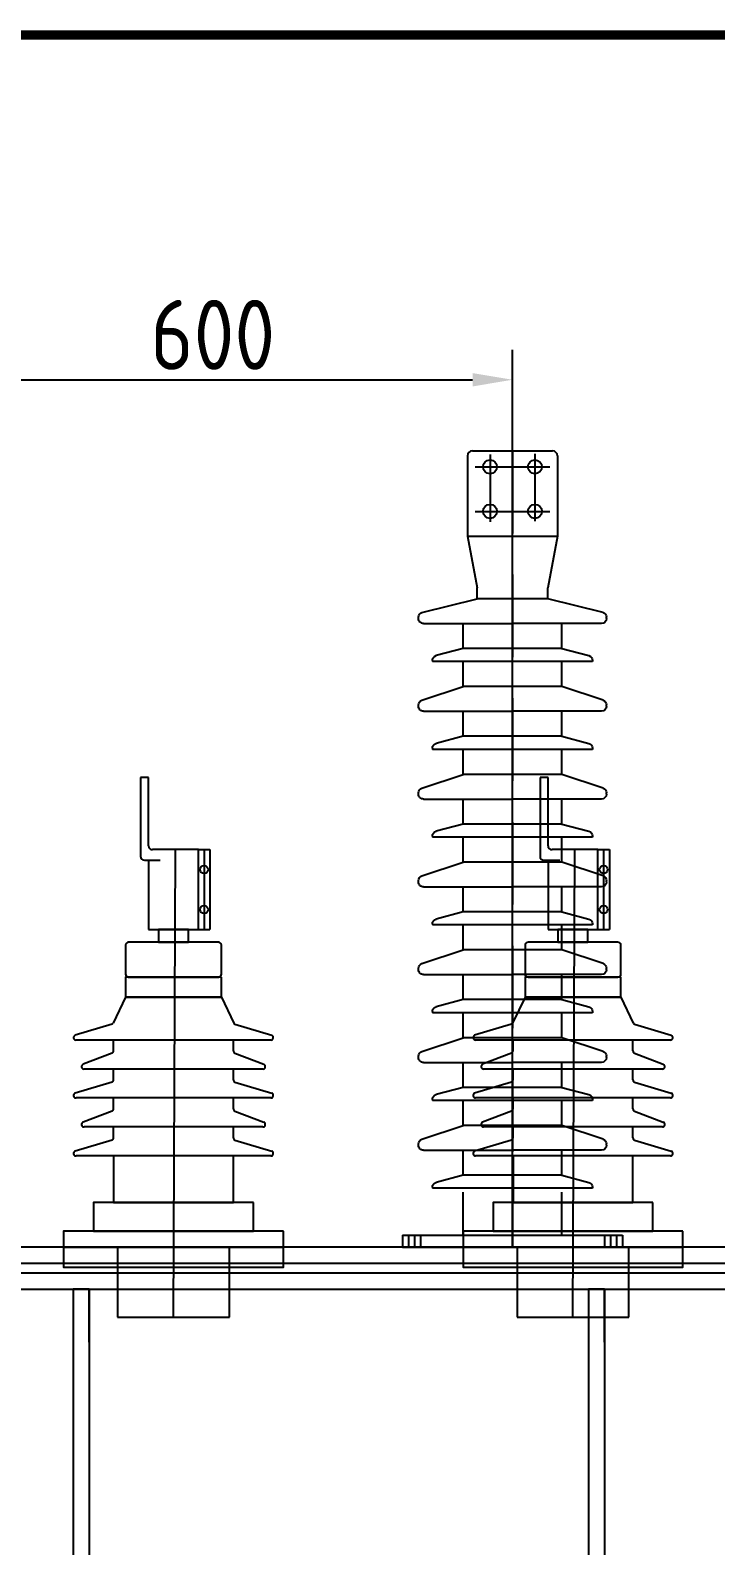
# Model space of a CAD drawing. Header units: millimetres. Extents: x 170275 to 421125, y -418833 to -203687.
# Drawn here: x 173397 to 174083, y -205468 to -203952 of the extents above; entities that cross this region are included whole.
import ezdxf

# ---------------------------------------------------------------- set-up
doc = ezdxf.new("R2010")
doc.units = ezdxf.units.MM
doc.header["$LTSCALE"] = 13
for name, pattern in [('CENTER', [50.8, 31.75, -6.35, 6.35, -6.35]), ('CENTERX2', [101.6, 63.5, -12.7, 12.7, -12.7]), ('HIDDEN', [9.525, 6.35, -3.175])]:
    doc.linetypes.add(name, pattern=pattern)
doc.layers.get('0').update_dxf_attribs({"color": 1, "linetype": 'CENTER'})
for name, color, linetype in [('1', 4, 'Continuous'), ('3', 6, 'HIDDEN'), ('4', 2, 'HIDDEN')]:
    doc.layers.add(name, color=color, linetype=linetype)
doc.layers.add('标注、文本', color=3, linetype='Continuous', lineweight=25)
doc.styles.get("Standard").update_dxf_attribs({"font": 'gbenor.shx', "bigfont": 'gbcbig.shx'})
doc.dimstyles.new('1-15', dxfattribs={"dimscale": 20, "dimtxt": 3.5, "dimasz": 2, "dimexe": 1.5, "dimexo": 0.5, "dimgap": 0.5, "dimtad": 1, "dimtoh": 1, "dimdec": 1, "dimdsep": 46, "dimtxsty": 'Standard', "dimcen": 2.5, "dimclrd": 3, "dimclre": 3, "dimclrt": 3, "dimadec": 0, "dimazin": 2, "dimtfac": 1, "dimtdec": 1, "dimtmove": 0, "dimatfit": 2, "dimfxl": 1, "dimarcsym": 0})

# ---------------------------------------------------------------- blocks, each defined once
blk = doc.blocks.new('*D612')
at = {"layer": 'Defpoints', "color": 0, "transparency": 16777216}
for p in [(173879.6, -204301.3), (173279.6, -204372.5), (173879.6, -204372.5)]:
    blk.add_point(p, dxfattribs=at)
at = {"layer": '标注、文本', "color": 3, "lineweight": -2, "transparency": 16777216}
for p, q in [((173279.6, -204362.5), (173279.6, -204271.3)), ((173879.6, -204362.5), (173879.6, -204271.3)), ((173319.6, -204301.3), (173839.6, -204301.3))]:
    blk.add_line(p, q, dxfattribs=at)
at = {"layer": '标注、文本', "color": 3, "transparency": 16777216}
for points in [[(173319.6, -204294.6), (173319.6, -204308), (173279.6, -204301.3)], [(173839.6, -204294.6), (173839.6, -204308), (173879.6, -204301.3)]]:
    blk.add_solid(points, dxfattribs=at)
at = {"layer": '标注、文本', "color": 3, "transparency": 16777216, "insert": (173579.6, -204256.3), "char_height": 70, "attachment_point": 5}
blk.add_mtext('600', dxfattribs=at)

msp = doc.modelspace()

# ---------------------------------------------------------------- linework, layer by layer
at = {"color": 1}
msp.add_line((173879.61, -205169.51), (173879.61, -204360.24), dxfattribs=at)
at = {"layer": '1', "color": 1, "linetype": 'CENTERX2', "lineweight": -3}
for p, q in [((173879.61, -205169.51), (173879.61, -204341.68)), ((173540.19, -205239.51), (173542.19, -204771.66)), ((173570.9, -204771.66), (173570.9, -204851.66)), ((173940.19, -205239.51), (173942.19, -204771.66)), ((173970.9, -204771.66), (173970.9, -204851.66))]:
    msp.add_line(p, q, dxfattribs=at)
at = {"layer": '1', "color": 0}
for p, q in [((173834.61, -204377.51), (173834.61, -204458.01)), ((173839.61, -204372.51), (173919.61, -204372.51)), ((173924.61, -204377.51), (173924.61, -204458.01)), ((173834.61, -204458.01), (173924.61, -204458.01)), ((173834.61, -204458.01), (173844.16, -204509.51)), ((173924.61, -204458.01), (173915.05, -204509.51)), ((173844.16, -204520.52), (173844.16, -204509.51)), ((173915.05, -204520.52), (173915.05, -204509.51)), ((173788.94, -204534.24), (173844.16, -204520.52)), ((173915.05, -204520.52), (173844.16, -204520.52)), ((173970.27, -204534.24), (173915.05, -204520.52)), ((173785.56, -204540.32), (173785.56, -204538.94)), ((173790.51, -204545.27), (173879.61, -204545.27)), ((173830.11, -204570.28), (173830.11, -204545.27)), ((173968.71, -204545.27), (173879.61, -204545.27)), ((173929.11, -204570.28), (173929.11, -204545.27)), ((173973.66, -204540.32), (173973.66, -204538.94)), ((173830.11, -204570.28), (173803.09, -204577.47)), ((173929.11, -204570.28), (173830.11, -204570.28)), ((173929.11, -204570.28), (173956.12, -204577.47)), ((173799.42, -204582.25), (173799.42, -204583.39)), ((173959.8, -204583.39), (173799.42, -204583.39)), ((173830.11, -204608.4), (173830.11, -204583.39)), ((173929.11, -204608.4), (173929.11, -204583.39)), ((173959.8, -204582.25), (173959.8, -204583.39)), ((173788.94, -204622.12), (173830.11, -204608.4)), ((173929.11, -204608.4), (173830.11, -204608.4)), ((173970.27, -204622.12), (173929.11, -204608.4)), ((173785.56, -204628.2), (173785.56, -204626.82)), ((173790.51, -204633.15), (173879.61, -204633.15)), ((173830.11, -204658.15), (173830.11, -204633.15)), ((173968.71, -204633.15), (173879.61, -204633.15)), ((173929.11, -204658.15), (173929.11, -204633.15)), ((173973.66, -204628.2), (173973.66, -204626.82)), ((173830.11, -204658.15), (173803.09, -204665.34)), ((173929.11, -204658.15), (173830.11, -204658.15)), ((173929.11, -204658.15), (173956.12, -204665.34)), ((173799.42, -204670.12), (173799.42, -204671.27)), ((173959.8, -204671.27), (173799.42, -204671.27)), ((173830.11, -204696.27), (173830.11, -204671.27)), ((173929.11, -204696.27), (173929.11, -204671.27)), ((173959.8, -204670.12), (173959.8, -204671.27)), ((173788.94, -204710), (173830.11, -204696.27)), ((173929.11, -204696.27), (173830.11, -204696.27)), ((173970.27, -204710), (173929.11, -204696.27)), ((173785.56, -204716.08), (173785.56, -204714.69)), ((173973.66, -204716.07), (173973.66, -204714.69)), ((173790.51, -204721.02), (173879.61, -204721.02)), ((173830.11, -204746.03), (173830.11, -204721.02)), ((173968.71, -204721.02), (173879.61, -204721.02)), ((173929.11, -204746.03), (173929.11, -204721.02)), ((173799.42, -204758), (173799.42, -204759.15)), ((173959.8, -204759.15), (173799.42, -204759.15)), ((173830.11, -204746.03), (173803.09, -204753.22)), ((173929.11, -204746.03), (173830.11, -204746.03)), ((173830.11, -204784.15), (173830.11, -204759.15)), ((173830.11, -204784.15), (173830.11, -204759.15)), ((173929.11, -204746.03), (173956.12, -204753.22)), ((173929.11, -204784.15), (173929.11, -204759.15)), ((173929.11, -204784.15), (173929.11, -204759.15)), ((173959.8, -204758), (173959.8, -204759.15)), ((173788.94, -204797.87), (173830.11, -204784.15)), ((173929.11, -204784.15), (173830.11, -204784.15)), ((173970.27, -204797.87), (173929.11, -204784.15)), ((173785.56, -204803.95), (173785.56, -204802.57)), ((173973.66, -204803.95), (173973.66, -204802.57)), ((173790.51, -204808.9), (173879.61, -204808.9)), ((173830.11, -204833.9), (173830.11, -204808.9)), ((173968.71, -204808.9), (173879.61, -204808.9)), ((173929.11, -204833.9), (173929.11, -204808.9)), ((173830.11, -204833.9), (173803.09, -204841.09)), ((173929.11, -204833.9), (173830.11, -204833.9)), ((173929.11, -204833.9), (173956.12, -204841.09)), ((173799.42, -204845.88), (173799.42, -204847.02)), ((173959.8, -204847.02), (173799.42, -204847.02)), ((173830.11, -204872.03), (173830.11, -204847.02)), ((173929.11, -204872.03), (173929.11, -204847.02)), ((173959.8, -204845.88), (173959.8, -204847.02)), ((173788.94, -204885.75), (173830.11, -204872.03)), ((173929.11, -204872.03), (173830.11, -204872.03)), ((173970.27, -204885.75), (173929.11, -204872.03)), ((173785.56, -204891.83), (173785.56, -204890.44)), ((173790.51, -204896.78), (173879.61, -204896.78)), ((173830.11, -204921.78), (173830.11, -204896.78)), ((173968.71, -204896.78), (173879.61, -204896.78)), ((173929.11, -204921.78), (173929.11, -204896.78)), ((173973.66, -204891.83), (173973.66, -204890.44)), ((173830.11, -204921.78), (173803.09, -204928.97)), ((173929.11, -204921.78), (173830.11, -204921.78)), ((173929.11, -204921.78), (173956.12, -204928.97)), ((173799.42, -204933.75), (173799.42, -204934.9)), ((173959.8, -204934.9), (173799.42, -204934.9)), ((173830.11, -204959.9), (173830.11, -204934.9)), ((173929.11, -204959.9), (173929.11, -204934.9)), ((173959.8, -204933.75), (173959.8, -204934.9)), ((173788.94, -204973.62), (173830.11, -204959.9)), ((173929.11, -204959.9), (173830.11, -204959.9)), ((173970.27, -204973.62), (173929.11, -204959.9)), ((173785.56, -204979.7), (173785.56, -204978.32)), ((173790.51, -204984.65), (173879.61, -204984.65)), ((173830.11, -205009.66), (173830.11, -204984.65)), ((173968.71, -204984.65), (173879.61, -204984.65)), ((173929.11, -205009.66), (173929.11, -204984.65)), ((173973.66, -204979.7), (173973.66, -204978.32)), ((173830.11, -205009.66), (173803.09, -205016.84)), ((173929.11, -205009.66), (173830.11, -205009.66)), ((173929.11, -205009.66), (173956.12, -205016.84)), ((173799.42, -205021.63), (173799.42, -205022.77)), ((173959.8, -205022.77), (173799.42, -205022.77)), ((173830.11, -205047.78), (173830.11, -205022.77)), ((173929.11, -205047.78), (173929.11, -205022.77)), ((173959.8, -205021.63), (173959.8, -205022.77)), ((173788.94, -205061.5), (173830.11, -205047.78)), ((173929.11, -205047.78), (173830.11, -205047.78)), ((173970.27, -205061.5), (173929.11, -205047.78)), ((173785.56, -205067.58), (173785.56, -205066.19)), ((173790.51, -205072.53), (173879.61, -205072.53)), ((173830.11, -205097.53), (173830.11, -205072.53)), ((173968.71, -205072.53), (173879.61, -205072.53)), ((173929.11, -205097.53), (173929.11, -205072.53)), ((173973.66, -205067.58), (173973.66, -205066.2)), ((173799.42, -205109.5), (173799.42, -205110.65)), ((173830.11, -205097.53), (173803.09, -205104.72)), ((173929.11, -205097.53), (173830.11, -205097.53)), ((173929.11, -205097.53), (173956.12, -205104.72)), ((173959.8, -205109.5), (173959.8, -205110.65)), ((173959.8, -205110.65), (173799.42, -205110.65)), ((173830.11, -205157.51), (173830.11, -205114.61)), ((173929.11, -205157.51), (173929.11, -205114.61)), ((173769.61, -205157.51), (173989.61, -205157.51)), ((173769.61, -205157.51), (173769.61, -205169.51)), ((173769.61, -205169.51), (173989.61, -205169.51)), ((173784.61, -205157.51), (173974.61, -205157.51)), ((173989.61, -205157.51), (173989.61, -205169.51))]:
    msp.add_line(p, q, dxfattribs=at)
at = {"layer": '1'}
for p, q in [((173515.19, -204699.51), (173507.19, -204699.51)), ((173507.19, -204699.51), (173507.19, -204778.23)), ((173515.19, -204767.66), (173515.19, -204699.51)), ((173915.19, -204699.51), (173907.19, -204699.51)), ((173907.19, -204699.51), (173907.19, -204778.23)), ((173915.19, -204767.66), (173915.19, -204699.51)), ((173565.19, -204771.66), (173519.19, -204771.66)), ((173565.19, -204851.66), (173565.19, -204771.66)), ((173565.19, -204771.66), (173576.6, -204771.66)), ((173576.6, -204771.66), (173576.6, -204851.66)), ((173965.19, -204771.66), (173919.19, -204771.66)), ((173965.19, -204851.66), (173965.19, -204771.66)), ((173965.19, -204771.66), (173976.6, -204771.66)), ((173976.6, -204771.66), (173976.6, -204851.66)), ((173511.19, -204782.23), (173515.19, -204782.23)), ((173511.19, -204782.23), (173526.98, -204782.23)), ((173515.19, -204782.23), (173515.19, -204851.66)), ((173911.19, -204782.23), (173915.19, -204782.23)), ((173911.19, -204782.23), (173926.98, -204782.23)), ((173915.19, -204782.23), (173915.19, -204851.66)), ((173515.19, -204851.66), (173576.6, -204851.66)), ((173915.19, -204851.66), (173976.6, -204851.66)), ((173492.19, -204919.23), (173479.76, -204945.48)), ((173588.19, -204919.23), (173492.19, -204919.23)), ((173588.19, -204919.23), (173600.62, -204945.48)), ((173892.19, -204919.23), (173879.76, -204945.48)), ((173988.19, -204919.23), (173892.19, -204919.23)), ((173988.19, -204919.23), (174000.62, -204945.48)), ((173478.64, -204946.38), (173441.74, -204957.41)), ((173601.74, -204946.38), (173638.64, -204957.41)), ((173878.64, -204946.38), (173841.74, -204957.41)), ((174001.74, -204946.38), (174038.64, -204957.41)), ((173637.69, -204962.23), (173442.69, -204962.23)), ((173480.19, -204973.07), (173480.19, -204962.23)), ((173600.19, -204973.07), (173600.19, -204962.23)), ((174037.69, -204962.23), (173842.69, -204962.23)), ((173880.19, -204973.07), (173880.19, -204962.23)), ((174000.19, -204973.07), (174000.19, -204962.23)), ((173478.64, -204975.38), (173449.74, -204986.41)), ((173601.74, -204975.38), (173630.64, -204986.41)), ((173878.64, -204975.38), (173849.74, -204986.41)), ((174001.74, -204975.38), (174030.64, -204986.41)), ((173629.69, -204991.23), (173450.69, -204991.23)), ((173480.19, -205002.07), (173480.19, -204991.23)), ((173600.19, -205002.07), (173600.19, -204991.23)), ((174029.69, -204991.23), (173850.69, -204991.23)), ((173880.19, -205002.07), (173880.19, -204991.23)), ((174000.19, -205002.07), (174000.19, -204991.23)), ((173478.64, -205004.38), (173441.74, -205015.41)), ((173601.74, -205004.38), (173638.64, -205015.41)), ((173878.64, -205004.38), (173841.74, -205015.41)), ((174001.74, -205004.38), (174038.64, -205015.41)), ((173637.69, -205020.23), (173442.69, -205020.23)), ((173478.64, -205033.38), (173449.74, -205044.41)), ((173480.19, -205031.07), (173480.19, -205020.23)), ((173600.19, -205031.07), (173600.19, -205020.23)), ((173601.74, -205033.38), (173630.64, -205044.41)), ((174037.69, -205020.23), (173842.69, -205020.23)), ((173878.64, -205033.38), (173849.74, -205044.41)), ((173880.19, -205031.07), (173880.19, -205020.23)), ((174000.19, -205031.07), (174000.19, -205020.23)), ((174001.74, -205033.38), (174030.64, -205044.41)), ((173629.69, -205049.23), (173450.69, -205049.23)), ((173480.19, -205060.07), (173480.19, -205049.23)), ((173600.19, -205060.07), (173600.19, -205049.23)), ((174029.69, -205049.23), (173850.69, -205049.23)), ((173880.19, -205060.07), (173880.19, -205049.23)), ((174000.19, -205060.07), (174000.19, -205049.23)), ((173478.64, -205062.38), (173441.74, -205073.41)), ((173601.74, -205062.38), (173638.64, -205073.41)), ((173878.64, -205062.38), (173841.74, -205073.41)), ((174001.74, -205062.38), (174038.64, -205073.41)), ((173637.69, -205078.23), (173442.69, -205078.23)), ((174037.69, -205078.23), (173842.69, -205078.23)), ((174337.11, -205169.51), (172222.11, -205169.51)), ((173596.19, -205169.51), (173484.19, -205169.51)), ((173484.19, -205169.51), (173484.19, -205189.51)), ((173596.19, -205189.51), (173596.19, -205169.51)), ((173996.19, -205169.51), (173884.19, -205169.51)), ((173884.19, -205169.51), (173884.19, -205189.51)), ((173996.19, -205189.51), (173996.19, -205169.51)), ((172222.11, -205185.51), (174337.11, -205185.51)), ((174332.11, -205195.51), (172227.11, -205195.51)), ((172227.11, -205211.51), (174332.11, -205211.51)), ((173439.61, -205211.51), (173439.61, -207277.19)), ((173455.61, -205211.51), (173455.61, -207277.19)), ((173955.61, -205211.51), (173955.61, -207277.19)), ((173971.61, -205211.51), (173971.61, -207277.19))]:
    msp.add_line(p, q, dxfattribs=at)
at = {"layer": '1', "const_width": 9.42}
msp.add_lwpolyline([(170974.37, -211383.37), (181307.81, -211383.37), (181307.81, -203956.21), (170974.37, -203956.21), (170974.37, -211383.37)], dxfattribs=at)
at = {"layer": '1'}
for points in [[(173555.19, -204851.66), (173525.19, -204851.66), (173525.19, -204864.23), (173555.19, -204864.23)], [(173955.19, -204851.66), (173925.19, -204851.66), (173925.19, -204864.23), (173955.19, -204864.23)], [(173588.19, -204899.23), (173492.19, -204899.23), (173492.19, -204919.23), (173588.19, -204919.23)], [(173988.19, -204899.23), (173892.19, -204899.23), (173892.19, -204919.23), (173988.19, -204919.23)], [(173600.19, -205078.23), (173480.19, -205078.23), (173480.19, -205124.92), (173600.19, -205124.92)], [(174000.19, -205078.23), (173880.19, -205078.23), (173880.19, -205124.92), (174000.19, -205124.92)], [(173620.19, -205124.92), (173460.19, -205124.92), (173460.19, -205153.51), (173620.19, -205153.51)], [(174020.19, -205124.92), (173860.19, -205124.92), (173860.19, -205153.51), (174020.19, -205153.51)], [(173650.19, -205153.51), (173430.19, -205153.51), (173430.19, -205169.51), (173650.19, -205169.51)], [(174050.19, -205153.51), (173830.19, -205153.51), (173830.19, -205169.51), (174050.19, -205169.51)], [(173650.19, -205169.51), (173430.19, -205169.51), (173430.19, -205189.51), (173650.19, -205189.51)], [(174050.19, -205169.51), (173830.19, -205169.51), (173830.19, -205189.51), (174050.19, -205189.51)]]:
    msp.add_lwpolyline(points, close=True, dxfattribs=at)
for points in [[(173585.19, -204864.23), (173495.19, -204864.23, 0.4142136), (173492.19, -204867.23), (173492.19, -204896.23, 0.4142136), (173495.19, -204899.23), (173585.19, -204899.23, 0.4142136), (173588.19, -204896.23), (173588.19, -204867.23, 0.4142136)], [(173985.19, -204864.23), (173895.19, -204864.23, 0.4142136), (173892.19, -204867.23), (173892.19, -204896.23, 0.4142136), (173895.19, -204899.23), (173985.19, -204899.23, 0.4142136), (173988.19, -204896.23), (173988.19, -204867.23, 0.4142136)]]:
    msp.add_lwpolyline(points, format="xyb", close=True, dxfattribs=at)
for points in [[(173455.61, -205264.51), (173455.61, -205211.51), (173439.61, -205211.51), (173439.61, -205264.51)], [(173971.61, -205264.51), (173971.61, -205211.51), (173955.61, -205211.51), (173955.61, -205264.51)]]:
    msp.add_lwpolyline(points, dxfattribs=at)
at = {"layer": '1', "color": 0}
for centre in [(173857.11, -204388.51), (173902.11, -204388.51), (173857.11, -204433.01), (173902.11, -204433.01)]:
    msp.add_circle(centre, 7, dxfattribs=at)
at = {"layer": '1'}
for centre in [(173570.9, -204791.66), (173970.9, -204791.66), (173570.9, -204831.66), (173970.9, -204831.66)]:
    msp.add_circle(centre, 4, dxfattribs=at)
at = {"layer": '1', "color": 0}
for centre, start, end in [((173839.61, -204377.51), 90, 180), ((173919.61, -204377.51), 0, 90)]:
    msp.add_arc(centre, 5, start, end, dxfattribs=at)
at = {"layer": '1'}
for centre, radius, start, end in [((173519.19, -204767.66), 4, 180, 270), ((173919.19, -204767.66), 4, 180, 270), ((173511.19, -204778.23), 4, 180, 270), ((173911.19, -204778.23), 4, 180, 270), ((173442.69, -204959.73), 2.5, 112.30169, 270), ((173477.69, -204944.07), 2.5, 292.30169, 325.73186), ((173602.69, -204944.07), 2.5, 214.26814, 247.69831), ((173637.69, -204959.73), 2.5, 270, 67.69831), ((173842.69, -204959.73), 2.5, 112.30169, 270), ((173877.69, -204944.07), 2.5, 292.30169, 325.73186), ((174002.69, -204944.07), 2.5, 214.26814, 247.69831), ((174037.69, -204959.73), 2.5, 270, 67.69831), ((173477.69, -204973.07), 2.5, 292.30169, 0), ((173602.69, -204973.07), 2.5, 180, 247.69831), ((173877.69, -204973.07), 2.5, 292.30169, 0), ((174002.69, -204973.07), 2.5, 180, 247.69831), ((173450.69, -204988.73), 2.5, 112.30169, 270), ((173629.69, -204988.73), 2.5, 270, 67.69831), ((173850.69, -204988.73), 2.5, 112.30169, 270), ((174029.69, -204988.73), 2.5, 270, 67.69831), ((173477.69, -205002.07), 2.5, 292.30169, 0), ((173602.69, -205002.07), 2.5, 180, 247.69831), ((173877.69, -205002.07), 2.5, 292.30169, 0), ((174002.69, -205002.07), 2.5, 180, 247.69831), ((173442.69, -205017.73), 2.5, 112.30169, 270), ((173637.69, -205017.73), 2.5, 270, 67.69831), ((173842.69, -205017.73), 2.5, 112.30169, 270), ((174037.69, -205017.73), 2.5, 270, 67.69831), ((173477.69, -205031.07), 2.5, 292.30169, 0), ((173602.69, -205031.07), 2.5, 180, 247.69831), ((173877.69, -205031.07), 2.5, 292.30169, 0), ((174002.69, -205031.07), 2.5, 180, 247.69831), ((173450.69, -205046.73), 2.5, 112.30169, 270), ((173629.69, -205046.73), 2.5, 270, 67.69831), ((173850.69, -205046.73), 2.5, 112.30169, 270), ((174029.69, -205046.73), 2.5, 270, 67.69831), ((173477.69, -205060.07), 2.5, 292.30169, 0), ((173602.69, -205060.07), 2.5, 180, 247.69831), ((173877.69, -205060.07), 2.5, 292.30169, 0), ((174002.69, -205060.07), 2.5, 180, 247.69831), ((173442.69, -205075.73), 2.5, 112.30169, 270), ((173637.69, -205075.73), 2.5, 270, 67.69831), ((173842.69, -205075.73), 2.5, 112.30169, 270), ((174037.69, -205075.73), 2.5, 270, 67.69831)]:
    msp.add_arc(centre, radius, start, end, dxfattribs=at)
at = {"layer": '1', "color": 0, "extrusion": (0, 0, -1)}
for centre, major_axis, start_param, end_param in [((173790.51, -204538.94), (3.5, 3.5), 3.9269907, 5.1760363), ((173790.51, -204540.32), (3.5, 3.5), 2.3561942, 3.9269907), ((173968.71, -204540.32), (3.5, 3.5), 0.7853981, 2.3561944), ((173968.71, -204538.94), (-3.5, 3.5), 1.1071486, 2.3561944), ((173804.37, -204582.25), (-3.5, 3.5), 5.497787, 6.808483), ((173954.85, -204582.25), (3.5, 3.5), -0.5252979, 0.7853981), ((173790.51, -204626.82), (3.5, 3.5), 3.9269907, 5.1760363), ((173968.71, -204626.82), (-3.5, 3.5), 1.1071486, 2.3561944), ((173790.51, -204628.2), (3.5, 3.5), 2.3561942, 3.9269907), ((173968.71, -204628.2), (3.5, 3.5), 0.7853981, 2.3561944), ((173804.37, -204670.12), (-3.5, 3.5), 5.497787, 6.808483), ((173954.85, -204670.12), (3.5, 3.5), -0.5252979, 0.7853981), ((173790.51, -204714.69), (3.5, 3.5), 3.9269907, 5.1760363), ((173968.71, -204714.69), (-3.5, 3.5), 1.1071486, 2.3561944), ((173790.51, -204716.08), (3.5, 3.5), 2.3561942, 3.9269907), ((173968.71, -204716.07), (3.5, 3.5), 0.7853981, 2.3561944), ((173804.37, -204758), (-3.5, 3.5), 5.497787, 6.808483), ((173954.85, -204758), (3.5, 3.5), -0.5252979, 0.7853981), ((173790.51, -204802.57), (3.5, 3.5), 3.9269907, 5.1760363), ((173790.51, -204803.95), (3.5, 3.5), 2.3561942, 3.9269907), ((173968.71, -204803.95), (3.5, 3.5), 0.7853981, 2.3561944), ((173968.71, -204802.57), (-3.5, 3.5), 1.1071486, 2.3561944), ((173804.37, -204845.88), (-3.5, 3.5), 5.497787, 6.808483), ((173954.85, -204845.88), (3.5, 3.5), -0.5252979, 0.7853981), ((173790.51, -204890.44), (3.5, 3.5), 3.9269907, 5.1760363), ((173790.51, -204891.83), (3.5, 3.5), 2.3561942, 3.9269907), ((173968.71, -204891.83), (3.5, 3.5), 0.7853981, 2.3561944), ((173968.71, -204890.44), (-3.5, 3.5), 1.1071486, 2.3561944), ((173804.37, -204933.75), (-3.5, 3.5), 5.497787, 6.808483), ((173954.85, -204933.75), (3.5, 3.5), -0.5252979, 0.7853981), ((173790.51, -204978.32), (3.5, 3.5), 3.9269907, 5.1760363), ((173790.51, -204979.7), (3.5, 3.5), 2.3561942, 3.9269907), ((173968.71, -204979.7), (3.5, 3.5), 0.7853981, 2.3561944), ((173968.71, -204978.32), (-3.5, 3.5), 1.1071486, 2.3561944), ((173804.37, -205021.63), (-3.5, 3.5), 5.497787, 6.808483), ((173954.85, -205021.63), (3.5, 3.5), -0.5252979, 0.7853981), ((173790.51, -205066.19), (3.5, 3.5), 3.9269907, 5.1760363), ((173968.71, -205066.2), (-3.5, 3.5), 1.1071486, 2.3561944), ((173790.51, -205067.58), (3.5, 3.5), 2.3561942, 3.9269907), ((173968.71, -205067.58), (3.5, 3.5), 0.7853981, 2.3561944), ((173804.37, -205109.5), (-3.5, 3.5), 5.497787, 6.808483), ((173954.85, -205109.5), (3.5, 3.5), -0.5252979, 0.7853981)]:
    msp.add_ellipse(centre, major_axis=major_axis, ratio=1, start_param=start_param, end_param=end_param, dxfattribs=at)
at = {"layer": '3', "ltscale": 2}
for p, q in [((173484.19, -205189.51), (173484.19, -205239.51)), ((173596.19, -205239.51), (173596.19, -205189.51)), ((173884.19, -205189.51), (173884.19, -205239.51)), ((173996.19, -205239.51), (173996.19, -205189.51)), ((173484.19, -205239.51), (173596.19, -205239.51)), ((173884.19, -205239.51), (173996.19, -205239.51))]:
    msp.add_line(p, q, dxfattribs=at)
at = {"layer": '4', "color": 1}
for p, q in [((173857.11, -204375.97), (173857.11, -204443.47)), ((173879.61, -204372.51), (173879.61, -205169.51)), ((173902.11, -204375.45), (173902.11, -204442.95)), ((173842.36, -204388.51), (173916.86, -204388.51)), ((173842.36, -204433.01), (173916.86, -204433.01)), ((173775.61, -205157.51), (173775.61, -205169.51)), ((173781.61, -205157.51), (173781.61, -205169.51)), ((173787.61, -205157.51), (173787.61, -205169.51)), ((173971.61, -205157.51), (173971.61, -205169.51)), ((173977.61, -205157.51), (173977.61, -205169.51)), ((173983.61, -205157.51), (173983.61, -205169.51))]:
    msp.add_line(p, q, dxfattribs=at)

# ---------------------------------------------------------------- dimensions: what is measured, and where the dimension line sits
at = {"layer": '标注、文本'}
dim = msp.add_linear_dim(base=(173879.61, -204301.29), p1=(173279.61, -204372.51), p2=(173879.61, -204372.51), dimstyle='1-15', dxfattribs=at)
dim.commit()
dim.dimension.update_dxf_attribs({"geometry": '*D612', "text_midpoint": (173579.61, -204256.29)})

doc.saveas('drawing.dxf')
